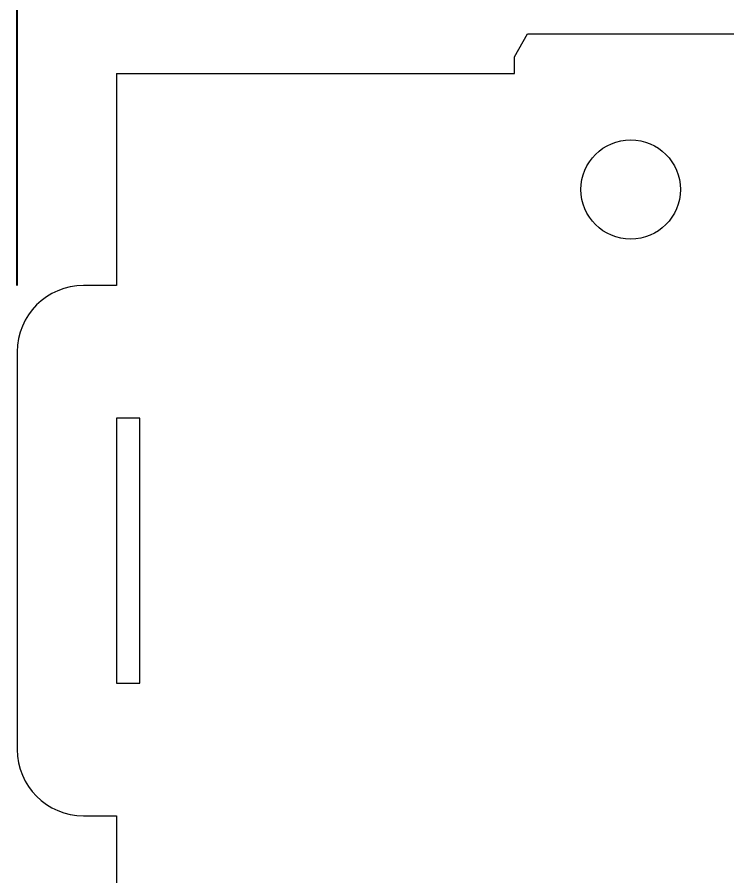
# Model space of a CAD drawing. Header units: millimetres. Extents: x 5 to 292, y 3 to 208.
# Drawn here: x 16.75 to 27.46, y 127.79 to 140.75 of the extents above; entities that cross this region are included whole.
import ezdxf

# ---------------------------------------------------------------- set-up
doc = ezdxf.new("R2010")
doc.units = ezdxf.units.MM
doc.layers.add('DIMENSIONS', color=179, linetype='Continuous')
doc.styles.add('SLDTEXTSTYLE1', font='TXT', dxfattribs={"width": 0.75})
doc.dimstyles.new('SLDDIMSTYLE1', dxfattribs={"dimtxt": 3.5, "dimasz": 3.302, "dimexe": 0, "dimexo": 0.0625, "dimgap": 0.875, "dimtad": 2, "dimlfac": 2, "dimrnd": 1e-09, "dimzin": 12, "dimdsep": 46, "dimtxsty": 'SLDTEXTSTYLE1', "dimblk1": 'CLOSED', "dimblk2": 'CLOSED', "dimsah": 1, "dimcen": 0.09, "dimadec": 0, "dimazin": 3, "dimtfac": 1, "dimtofl": 0, "dimtmove": 0, "dimatfit": 3, "dimldrblk": 'CLOSED', "dimfxl": 0, "dimfrac": 2, "dimtolj": 1, "dimtzin": 12, "dimarcsym": 0})

# ---------------------------------------------------------------- blocks, each defined once
blk = doc.blocks.new('_CLOSED')
at = {"color": 0, "linetype": 'ByBlock', "lineweight": -2}
for p, q in [((-1, 0.166667), (0, 0)), ((-1, 0.166667), (-1, -0.166667)), ((0, 0), (-1, -0.166667)), ((0, 0), (-1, 0))]:
    blk.add_line(p, q, dxfattribs=at)
blk = doc.blocks.new('_D_1')
at = {"layer": 'DIMENSIONS'}
for p, q in [((16.753, 136.699), (16.753, 148.917)), ((284.86, 133.699), (284.86, 148.917)), ((16.753, 147.917), (284.86, 147.917))]:
    blk.add_line(p, q, dxfattribs=at)
at = {"layer": 'DIMENSIONS', "xscale": 3.302, "yscale": 3.302}
for p, rotation in [((16.753, 147.917, -27.848), 179.9999999999998), ((284.86, 147.917, -27.848), 359.9999999999998)]:
    blk.add_blockref('_CLOSED', p, dxfattribs=dict(at, rotation=rotation))
at = {"layer": 'DIMENSIONS', "insert": (153.218, 152.429), "char_height": 3.5, "attachment_point": 1, "style": 'SLDTEXTSTYLE1'}
blk.add_mtext('536.22', dxfattribs=at)

msp = doc.modelspace()

# ---------------------------------------------------------------- linework, layer by layer
at = {"color": 7, "linetype": 'Continuous', "lineweight": 15}
for p, q in [((24.2529, 140.1527), (24.4529, 140.4991)), ((24.4529, 140.4991), (27.9779, 140.4991)), ((24.2529, 139.8991), (24.2529, 140.1527)), ((18.2529, 139.8991), (18.2529, 136.6991)), ((18.2529, 139.8991), (24.2529, 139.8991)), ((18.2529, 136.6991), (17.7529, 136.6991)), ((16.7529, 135.6991), (16.7529, 129.6991)), ((18.6029, 134.6991), (18.2529, 134.6991)), ((18.2529, 134.6991), (18.2529, 130.6991)), ((18.6029, 130.6991), (18.6029, 134.6991)), ((18.2529, 130.6991), (18.6029, 130.6991)), ((17.7529, 128.6991), (18.2529, 128.6991)), ((18.2529, 128.6991), (18.2529, 126.0991))]:
    msp.add_line(p, q, dxfattribs=at)
msp.add_circle((26.0079, 138.1491), 0.75, dxfattribs=at)
for centre, start, end in [((17.7529, 135.6991), 90, 180), ((17.7529, 129.6991), 180, 270)]:
    msp.add_arc(centre, 1, start, end, dxfattribs=at)

# ---------------------------------------------------------------- dimensions: what is measured, and where the dimension line sits
at = {"layer": 'DIMENSIONS'}
dim = msp.add_linear_dim(base=(284.8605, 147.9168), p1=(16.7529, 135.6991), p2=(284.8605, 132.6991), dimstyle='SLDDIMSTYLE1', dxfattribs=at)
dim.commit()
dim.dimension.update_dxf_attribs({"geometry": '_D_1', "text_midpoint": (160.3296, 147.9168), "dimtype": 160})

doc.saveas('drawing.dxf')
